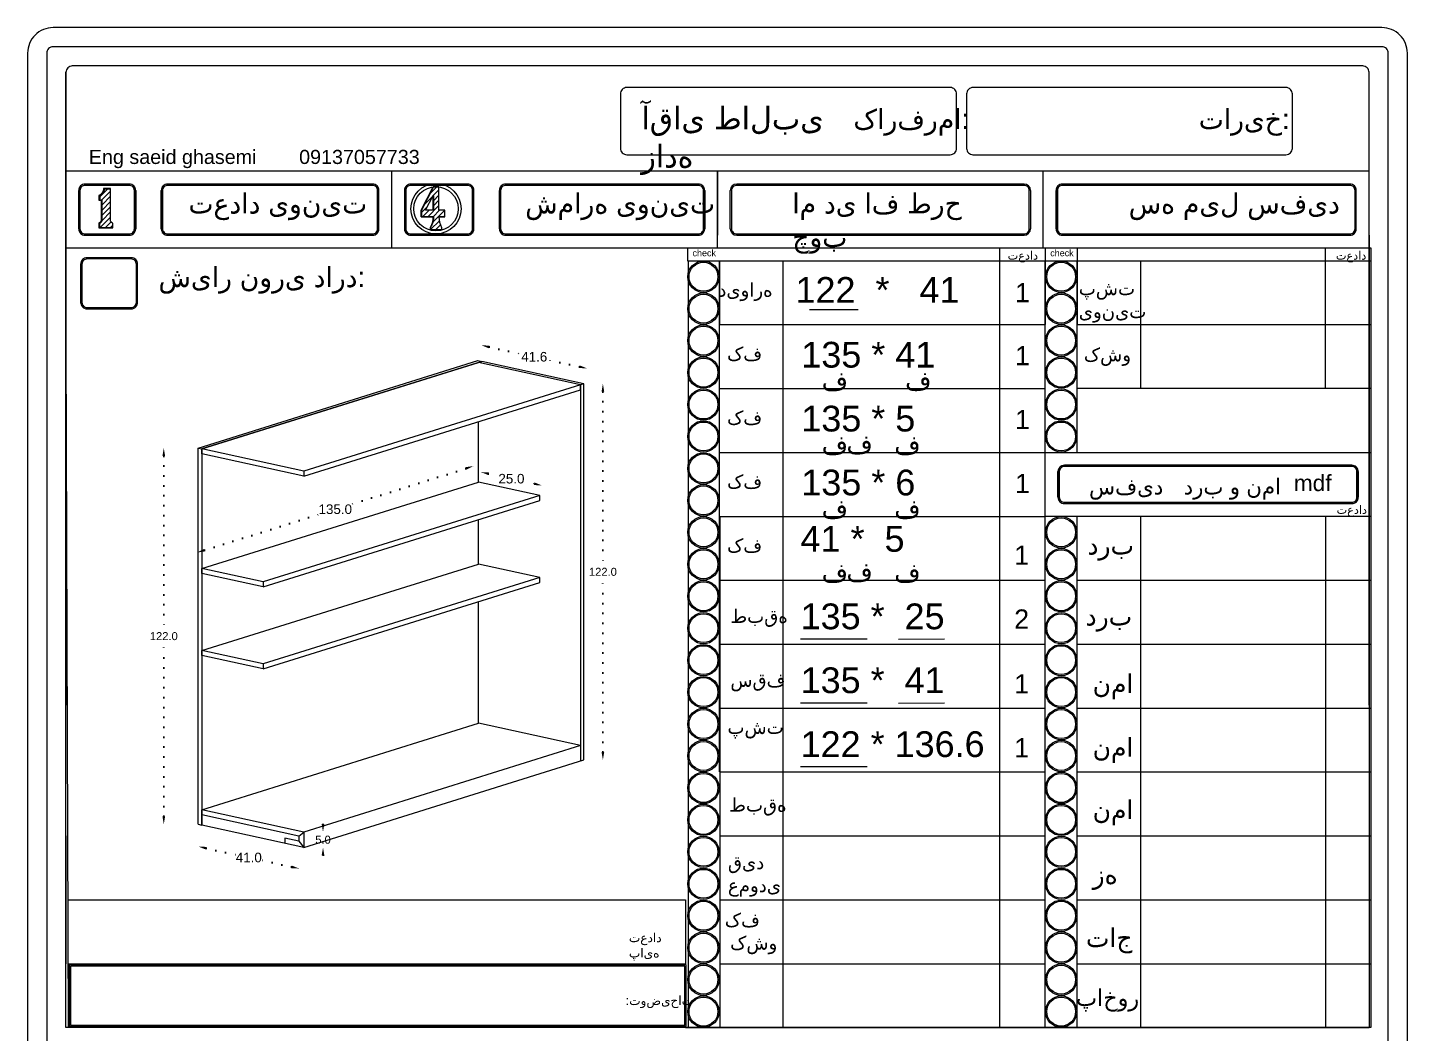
# Model space of a CAD drawing. Header units: inches. Extents: x 104 to 9740, y 936 to 6735.
# Drawn here: x 6996.5 to 7428.5, y 5445.6 to 5760.4 of the extents above; entities that cross this region are included whole.
import ezdxf

# ---------------------------------------------------------------- set-up
doc = ezdxf.new("R2010")
doc.units = ezdxf.units.IN
doc.header["$MEASUREMENT"] = 0
doc.linetypes.add('ACAD_ISO07W100', pattern=[3, 0, -3])
doc.styles.get("Standard").update_dxf_attribs({"font": 'arial.ttf'})
doc.dimstyles.new('Copy of Standard', dxfattribs={"dimtxt": 2.5, "dimasz": 2.5, "dimexe": 0.18, "dimexo": 0.0625, "dimgap": 0.09, "dimtad": 0, "dimtih": 1, "dimtoh": 1, "dimdec": 1, "dimzin": 0, "dimdsep": 46, "dimtxsty": 'Standard', "dimcen": 0.09, "dimse1": 1, "dimse2": 1, "dimadec": 0, "dimazin": 0, "dimtfac": 1, "dimtdec": 1, "dimtix": 1, "dimtofl": 0, "dimtmove": 0, "dimatfit": 3, "dimfxl": 1, "dimtolj": 1, "dimtzin": 0, "dimarcsym": 0})
doc.dimstyles.get("Standard").update_dxf_attribs({"dimtxt": 3, "dimasz": 2.5, "dimexe": 0.18, "dimexo": 0.0625, "dimgap": 0.09, "dimtad": 0, "dimtih": 1, "dimtoh": 1, "dimdec": 1, "dimzin": 0, "dimdsep": 46, "dimtxsty": 'Standard', "dimcen": 0.09, "dimse1": 1, "dimse2": 1, "dimadec": 0, "dimazin": 0, "dimtfac": 1, "dimtdec": 1, "dimtix": 1, "dimtofl": 0, "dimtmove": 0, "dimatfit": 0, "dimfxl": 1, "dimtolj": 1, "dimtzin": 0, "dimarcsym": 0})

# ---------------------------------------------------------------- blocks, each defined once
blk = doc.blocks.new('*D754')
at = {"color": 0, "linetype": 'ACAD_ISO07W100', "lineweight": -2, "transparency": 16777216}
for p, q in [((7039.12, 5626.28), (7039.12, 5571.27)), ((7039.12, 5513.52), (7039.12, 5568.53))]:
    blk.add_line(p, q, dxfattribs=at)
at = {"color": 0, "transparency": 16777216}
for points in [[(7038.7, 5626.28), (7039.53, 5626.28), (7039.12, 5628.78)], [(7038.7, 5513.52), (7039.53, 5513.52), (7039.12, 5511.02)]]:
    blk.add_solid(points, dxfattribs=at)
at = {"layer": 'Defpoints', "color": 0, "transparency": 16777216}
for p in [(7039.12, 5628.78), (7049.85, 5628.78), (7049.85, 5511.02)]:
    blk.add_point(p, dxfattribs=at)
at = {"color": 0, "lineweight": 20, "transparency": 16777216, "insert": (7039.12, 5569.9), "char_height": 2.5, "attachment_point": 5}
blk.add_mtext('\\A1;{\\fArial|b0|i0|c178|p34;122.0}', dxfattribs=at)
blk = doc.blocks.new('*D755')
at = {"color": 0, "linetype": 'ACAD_ISO07W100', "lineweight": -2, "transparency": 16777216}
for p, q in [((7052.36, 5503.53), (7061.69, 5501.5)), ((7079.1, 5497.69), (7069.77, 5499.73))]:
    blk.add_line(p, q, dxfattribs=at)
at = {"color": 0, "transparency": 16777216}
for points in [[(7052.44, 5503.94), (7052.27, 5503.13), (7049.91, 5504.07)], [(7079.19, 5498.1), (7079.01, 5497.29), (7081.54, 5497.16)]]:
    blk.add_solid(points, dxfattribs=at)
at = {"layer": 'Defpoints', "color": 0, "transparency": 16777216}
for p in [(7051.36, 5510.69, 17.29), (7082.99, 5503.78, 17.29), (7081.54, 5497.16)]:
    blk.add_point(p, dxfattribs=at)
at = {"color": 0, "lineweight": 20, "transparency": 16777216, "insert": (7065.73, 5500.61), "char_height": 3, "attachment_point": 5}
blk.add_mtext('\\A1;41.0', dxfattribs=at)
blk = doc.blocks.new('*D749')
at = {"color": 0, "linetype": 'ACAD_ISO07W100', "lineweight": -2, "transparency": 16777216}
for p, q in [((7140.97, 5660.41), (7150.93, 5658.24)), ((7169.22, 5654.24), (7159.26, 5656.42))]:
    blk.add_line(p, q, dxfattribs=at)
at = {"color": 0, "transparency": 16777216}
for points in [[(7141.06, 5660.82), (7140.88, 5660), (7138.53, 5660.95)], [(7169.31, 5654.65), (7169.13, 5653.83), (7171.67, 5653.71)]]:
    blk.add_solid(points, dxfattribs=at)
at = {"layer": 'Defpoints', "color": 0, "transparency": 16777216}
for p in [(7138.53, 5660.95), (7137.48, 5656.15, 17.29), (7170.62, 5648.92, 17.29)]:
    blk.add_point(p, dxfattribs=at)
at = {"color": 0, "lineweight": 20, "transparency": 16777216, "insert": (7155.1, 5657.33), "char_height": 3, "attachment_point": 5}
blk.add_mtext('\\A1;{\\fArial|b0|i0|c178|p34;41.6}', dxfattribs=at)
blk = doc.blocks.new('*D750')
at = {"color": 0, "linetype": 'ACAD_ISO07W100', "lineweight": -2, "transparency": 16777216}
for p, q in [((7140.81, 5620.73), (7143.79, 5620.08)), ((7155.1, 5617.61), (7152.13, 5618.26))]:
    blk.add_line(p, q, dxfattribs=at)
at = {"color": 0, "transparency": 16777216}
for points in [[(7140.9, 5621.13), (7140.72, 5620.32), (7138.37, 5621.26)], [(7155.19, 5618.01), (7155.02, 5617.2), (7157.55, 5617.07)]]:
    blk.add_solid(points, dxfattribs=at)
at = {"layer": 'Defpoints', "color": 0, "transparency": 16777216}
for p in [(7137.68, 5618.11, 17.29), (7157.55, 5617.07), (7156.86, 5613.92, 17.29)]:
    blk.add_point(p, dxfattribs=at)
at = {"color": 0, "lineweight": 20, "transparency": 16777216, "insert": (7147.96, 5619.17), "char_height": 3, "attachment_point": 5}
blk.add_mtext('\\A1;{\\fArial|b0|i0|c178|p34;25.0}', dxfattribs=at)
blk = doc.blocks.new('*D751')
at = {"color": 0, "linetype": 'ACAD_ISO07W100', "lineweight": -2, "transparency": 16777216}
for p, q in [((7088.97, 5511.11), (7088.97, 5513.61)), ((7088.97, 5501.28), (7088.97, 5498.78))]:
    blk.add_line(p, q, dxfattribs=at)
at = {"color": 0, "transparency": 16777216}
for points in [[(7088.55, 5511.11), (7089.39, 5511.11), (7088.97, 5508.61)], [(7088.55, 5501.28), (7089.39, 5501.28), (7088.97, 5503.78)]]:
    blk.add_solid(points, dxfattribs=at)
at = {"layer": 'Defpoints', "color": 0, "transparency": 16777216}
for p in [(7082.99, 5508.61), (7088.97, 5508.61), (7082.99, 5503.78)]:
    blk.add_point(p, dxfattribs=at)
at = {"color": 0, "lineweight": 20, "transparency": 16777216, "insert": (7088.97, 5506.19), "char_height": 2.5, "attachment_point": 5}
blk.add_mtext('\\A1;{\\fArial|b0|i0|c178|p34;5.0}', dxfattribs=at)
blk = doc.blocks.new('*D752')
at = {"color": 0, "linetype": 'ACAD_ISO07W100', "lineweight": -2, "transparency": 16777216}
for p, q in [((7176.6, 5646.42), (7176.6, 5591.4)), ((7176.6, 5533.65), (7176.6, 5588.67))]:
    blk.add_line(p, q, dxfattribs=at)
at = {"color": 0, "transparency": 16777216}
for points in [[(7176.18, 5646.42), (7177.02, 5646.42), (7176.6, 5648.92)], [(7176.18, 5533.65), (7177.02, 5533.65), (7176.6, 5531.15)]]:
    blk.add_solid(points, dxfattribs=at)
at = {"layer": 'Defpoints', "color": 0, "transparency": 16777216}
for p in [(7170.62, 5648.92), (7176.6, 5648.92), (7170.62, 5531.15)]:
    blk.add_point(p, dxfattribs=at)
at = {"color": 0, "lineweight": 20, "transparency": 16777216, "insert": (7176.6, 5590.03), "char_height": 2.5, "attachment_point": 5}
blk.add_mtext('\\A1;122.0', dxfattribs=at)
blk = doc.blocks.new('*D753')
at = {"color": 0, "linetype": 'ACAD_ISO07W100', "lineweight": -2, "transparency": 16777216}
for p, q in [((7133.73, 5622.39), (7098.01, 5611.23)), ((7051.89, 5596.83), (7087.62, 5607.99))]:
    blk.add_line(p, q, dxfattribs=at)
at = {"color": 0, "transparency": 16777216}
for points in [[(7133.6, 5622.79), (7133.85, 5621.99), (7136.11, 5623.14)], [(7051.77, 5597.23), (7052.02, 5596.43), (7049.51, 5596.08)]]:
    blk.add_solid(points, dxfattribs=at)
at = {"layer": 'Defpoints', "color": 0, "transparency": 16777216}
for p in [(7137.68, 5618.11, 17.29), (7049.51, 5596.08), (7051.08, 5591.06, 17.29)]:
    blk.add_point(p, dxfattribs=at)
at = {"color": 0, "lineweight": 20, "transparency": 16777216, "insert": (7092.81, 5609.61), "char_height": 3, "attachment_point": 5}
blk.add_mtext('\\A1;{\\fArial|b0|i0|c178|p34;135.0}', dxfattribs=at)

msp = doc.modelspace()

# ---------------------------------------------------------------- hatches: boundary and pattern name
at = {"lineweight": 20}
h = msp.add_hatch(dxfattribs=at)
h.set_pattern_fill('ANSI31', color=256, scale=9.218651)
h.set_pattern_definition([(45, (6273.2177, 6248.9973), (-0.8148213, 0.8148213), [])])
h.paths.add_polyline_path([(7022.98, 5699.25), (7022.89, 5699.29), (7022.81, 5699.34), (7022.73, 5699.41), (7022.66, 5699.48), (7022.6, 5699.56), (7022.55, 5699.64), (7022.51, 5699.73), (7022.48, 5699.83), (7022.46, 5699.93), (7022.46, 5700.03), (7022.46, 5709.95), (7020.59, 5709.95), (7020.57, 5709.72), (7020.52, 5709.49), (7020.45, 5709.27), (7020.36, 5709.05), (7020.26, 5708.84), (7020.14, 5708.65), (7020, 5708.46), (7019.84, 5708.28), (7019.67, 5708.12), (7019.49, 5707.98), (7019.3, 5707.85), (7019.09, 5707.74), (7019.09, 5706.33), (7019.5, 5706.33), (7019.8, 5706.31), (7019.8, 5700.07), (7019.79, 5699.97), (7019.77, 5699.88), (7019.74, 5699.79), (7019.69, 5699.7), (7019.64, 5699.62), (7019.58, 5699.54), (7019.52, 5699.47), (7019.44, 5699.41), (7019.36, 5699.35), (7019.27, 5699.31), (7019.18, 5699.27), (7019.09, 5699.24), (7019.09, 5697.81), (7023.18, 5697.81), (7023.18, 5699.19), (7023.08, 5699.21)])
h = msp.add_hatch(dxfattribs=at)
h.set_pattern_fill('ANSI31', color=256, scale=9.218651)
h.set_pattern_definition([(45, (6429.6174, 6249.1745), (-0.8148213, 0.8148213), [])])
h.paths.add_polyline_path([(7125.28, 5710.51), (7123.54, 5710.51), (7119.8, 5703.23), (7119.8, 5701.18), (7123.54, 5701.18), (7123.54, 5700.88), (7123.53, 5700.62), (7123.51, 5700.35), (7123.48, 5700.1), (7123.44, 5699.84), (7123.38, 5699.58), (7123.31, 5699.33), (7123.23, 5699.08), (7123.14, 5698.84), (7123.03, 5698.6), (7122.92, 5698.36), (7122.79, 5698.13), (7122.65, 5697.91), (7122.65, 5697.13), (7126.07, 5697.13), (7126.07, 5697.85), (7125.95, 5698.11), (7125.83, 5698.37), (7125.73, 5698.64), (7125.64, 5698.91), (7125.55, 5699.18), (7125.48, 5699.46), (7125.42, 5699.74), (7125.37, 5700.02), (7125.33, 5700.3), (7125.3, 5700.58), (7125.28, 5700.87), (7125.28, 5701.18), (7127.07, 5701.18), (7127.07, 5703.22), (7125.28, 5703.22)])
h.paths.add_polyline_path([(7123.49, 5707.79), (7123.54, 5707.75), (7123.54, 5703.23), (7123.49, 5703.22), (7121.1, 5703.22)], flags=16)

# ---------------------------------------------------------------- linework, layer by layer
for p, q in [((7008.48, 5447.4), (7008.48, 5746.37)), ((7416.48, 5715.4), (7008.48, 5715.4)), ((7008.48, 5536.41), (7008.48, 5715.4)), ((7110.48, 5691.4), (7110.48, 5715.4)), ((7212.48, 5691.4), (7212.48, 5715.4)), ((7212.48, 5715.4), (7212.48, 5695.4)), ((7314.48, 5691.4), (7314.48, 5715.4)), ((7028.32, 5711.4), (7014.48, 5711.4)), ((7104.48, 5711.4), (7040.32, 5711.4)), ((7134.19, 5711.4), (7116.48, 5711.4)), ((7206.48, 5711.4), (7146.19, 5711.4)), ((7308.48, 5711.4), (7218.48, 5711.4)), ((7410.48, 5711.4), (7320.48, 5711.4)), ((7012.48, 5697.4), (7012.48, 5709.4)), ((7019.09, 5707.74), (7019.09, 5706.33)), ((7030.32, 5709.4), (7030.32, 5697.4)), ((7038.32, 5697.4), (7038.32, 5709.4)), ((7106.48, 5697.4), (7106.48, 5709.4)), ((7114.48, 5709.4), (7114.48, 5697.4)), ((7123.49, 5703.22), (7123.49, 5707.79)), ((7123.54, 5710.51), (7125.28, 5710.51)), ((7136.19, 5697.4), (7136.19, 5709.4)), ((7144.19, 5697.4), (7144.19, 5709.4)), ((7208.48, 5709.4), (7208.48, 5697.4)), ((7216.48, 5697.4), (7216.48, 5709.4)), ((7310.48, 5709.4), (7310.48, 5697.4)), ((7318.48, 5697.4), (7318.48, 5709.4)), ((7412.48, 5697.4), (7412.48, 5709.4)), ((7014.48, 5695.4), (7028.32, 5695.4)), ((7019.09, 5697.81), (7023.18, 5697.81)), ((7104.48, 5695.4), (7040.32, 5695.4)), ((7116.48, 5695.4), (7134.19, 5695.4)), ((7206.48, 5695.4), (7146.19, 5695.4)), ((7218.48, 5695.4), (7308.48, 5695.4)), ((7320.48, 5695.4), (7410.48, 5695.4)), ((7416.48, 5695.4), (7416.48, 5447.4)), ((7008.48, 5691.4), (7416.48, 5691.4)), ((7203.08, 5691.4), (7203.08, 5687.4)), ((7300.91, 5447.4), (7300.91, 5691.4)), ((7315.08, 5691.4), (7315.08, 5667.4)), ((7325.08, 5691.4), (7325.08, 5667.4)), ((7402.86, 5647.4), (7402.86, 5691.4)), ((7203.08, 5687.4), (7417.08, 5687.4)), ((7203.35, 5447.4), (7203.35, 5687.4)), ((7213.08, 5531.4), (7213.08, 5687.4)), ((7213.08, 5527.4), (7213.08, 5687.4)), ((7213.08, 5687.4), (7213.08, 5667.4)), ((7232.89, 5687.4), (7232.89, 5447.4)), ((7315.08, 5531.4), (7315.08, 5687.4)), ((7315.08, 5447.4), (7315.08, 5687.4)), ((7325.08, 5647.4), (7325.08, 5687.4)), ((7325.08, 5627.4), (7325.08, 5687.4)), ((7325.08, 5627.4), (7325.08, 5687.4)), ((7325.08, 5687.4), (7325.08, 5667.4)), ((7344.89, 5687.4), (7344.89, 5647.4)), ((7241.24, 5672.15), (7256.57, 5672.15)), ((7213.08, 5667.4), (7315.08, 5667.4)), ((7325.08, 5667.4), (7417.08, 5667.4)), ((7213.08, 5647.4), (7315.08, 5647.4)), ((7417.08, 5647.4), (7325.08, 5647.4)), ((7417.08, 5647.4), (7397.08, 5647.4)), ((7213.08, 5627.4), (7417.08, 5627.4)), ((7319.08, 5613.4), (7319.08, 5621.4)), ((7411.08, 5623.4), (7321.08, 5623.4)), ((7413.08, 5621.4), (7413.08, 5613.4)), ((7213.08, 5607.4), (7315.08, 5607.4)), ((7213.35, 5447.4), (7213.35, 5607.4)), ((7417.08, 5607.4), (7315.08, 5607.4)), ((7411.08, 5611.4), (7321.08, 5611.4)), ((7325.08, 5447.4), (7325.08, 5607.4)), ((7344.89, 5607.4), (7344.89, 5507.4)), ((7402.86, 5607.4), (7402.86, 5447.4)), ((7213.08, 5587.4), (7315.08, 5587.4)), ((7213.08, 5587.4), (7232.89, 5587.4)), ((7213.08, 5587.4), (7315.08, 5587.4)), ((7281.6, 5587.4), (7315.08, 5587.4)), ((7325.08, 5587.4), (7417.08, 5587.4)), ((7344.89, 5587.4), (7344.89, 5487.4)), ((7259.38, 5568.97), (7238.42, 5568.97)), ((7269.13, 5568.97), (7283.53, 5569.02)), ((7213.08, 5567.4), (7232.89, 5567.4)), ((7213.08, 5567.4), (7315.08, 5567.4)), ((7325.08, 5567.4), (7417.08, 5567.4)), ((7325.08, 5567.4), (7417.08, 5567.4)), ((7344.89, 5567.4), (7344.89, 5467.4)), ((7213.08, 5547.4), (7315.08, 5547.4)), ((7259.38, 5548.97), (7238.42, 5548.97)), ((7269.13, 5548.97), (7283.53, 5549.02)), ((7325.08, 5547.4), (7417.08, 5547.4)), ((7344.89, 5547.4), (7344.89, 5447.4)), ((7213.08, 5527.4), (7315.08, 5527.4)), ((7259.38, 5528.97), (7238.42, 5528.97)), ((7300.91, 5527.4), (7315.08, 5527.4)), ((7325.08, 5527.4), (7417.08, 5527.4)), ((7081.39, 5507.32, 17.29), (7082.99, 5508.61, 17.29)), ((7008.48, 5507.4), (7008.48, 5467.4)), ((7081.39, 5505.77, 17.29), (7082.99, 5503.78, 17.29)), ((7213.08, 5507.4), (7315.08, 5507.4)), ((7300.91, 5507.4), (7315.08, 5507.4)), ((7325.08, 5507.4), (7417.08, 5507.4)), ((7325.08, 5507.4), (7417.08, 5507.4)), ((7009.08, 5487.4), (7202.46, 5487.4)), ((7202.46, 5487.4), (7202.46, 5467.4)), ((7213.08, 5487.4), (7315.08, 5487.4)), ((7213.08, 5487.4), (7315.08, 5487.4)), ((7300.91, 5487.4), (7315.08, 5487.4)), ((7325.08, 5487.4), (7417.08, 5487.4)), ((7325.08, 5487.4), (7417.08, 5487.4)), ((7009.08, 5467.4), (7202.46, 5467.4)), ((7213.08, 5467.4), (7315.08, 5467.4)), ((7213.08, 5467.4), (7315.08, 5467.4)), ((7300.91, 5467.4), (7315.08, 5467.4)), ((7325.08, 5467.4), (7417.08, 5467.4)), ((7325.08, 5467.4), (7417.08, 5467.4)), ((7202.48, 5447.4), (7008.48, 5447.4)), ((7202.48, 5447.4), (7314.48, 5447.4)), ((7202.48, 5447.4), (7416.48, 5447.4)), ((7203.08, 5447.4), (7315.08, 5447.4))]:
    msp.add_line(p, q, dxfattribs=at)
at = {"linetype": 'Continuous', "lineweight": 20, "extrusion": (1.11022e-16, 0.965281, 0.261215)}
for p, q in [((7049.85, 5628.78, 17.29), (7137.48, 5656.15, 17.29)), ((7138.71, 5655.89, 17.29), (7051.08, 5628.51, 17.29)), ((7051.08, 5628.51, 17.29), (7137.68, 5655.57, 17.29)), ((7137.48, 5656.15, 17.29), (7138.71, 5655.89, 17.29)), ((7137.68, 5655.57, 17.29), (7138.71, 5655.89, 17.29)), ((7169.59, 5648.6, 17.29), (7137.68, 5655.57, 17.29)), ((7169.59, 5648.6, 17.29), (7137.68, 5655.57, 17.29)), ((7170.62, 5648.92, 17.29), (7138.71, 5655.89, 17.29)), ((7169.59, 5648.6, 17.29), (7082.99, 5621.54, 17.29)), ((7082.99, 5620, 17.29), (7169.59, 5647.05, 17.29)), ((7170.62, 5648.92, 17.29), (7169.59, 5648.6, 17.29)), ((7169.59, 5648.6, 17.29), (7169.59, 5530.83, 17.29)), ((7169.59, 5647.05, 17.29), (7169.59, 5648.6, 17.29)), ((7170.62, 5535.98, 17.29), (7170.62, 5648.92, 17.29)), ((7137.68, 5618.11, 17.29), (7137.68, 5637.08, 17.29)), ((7049.85, 5511.02, 17.29), (7049.85, 5628.78, 17.29)), ((7049.85, 5628.78, 17.29), (7051.08, 5628.51, 17.29)), ((7051.08, 5628.51, 17.29), (7051.08, 5510.75, 17.29)), ((7051.08, 5626.97, 17.29), (7051.08, 5628.51, 17.29)), ((7082.99, 5621.54, 17.29), (7051.08, 5628.51, 17.29)), ((7082.99, 5620, 17.29), (7051.08, 5626.97, 17.29)), ((7082.99, 5621.54, 17.29), (7082.99, 5620, 17.29)), ((7051.08, 5591.06, 17.29), (7137.68, 5618.11, 17.29)), ((7156.86, 5613.92, 17.29), (7137.68, 5618.11, 17.29)), ((7156.86, 5613.92, 17.29), (7070.25, 5586.87, 17.29)), ((7070.25, 5585.33, 17.29), (7156.86, 5612.38, 17.29)), ((7156.86, 5612.38, 17.29), (7156.86, 5613.92, 17.29)), ((7137.68, 5592.44, 17.29), (7137.68, 5606.39, 17.29)), ((7051.08, 5565.39, 17.29), (7137.68, 5592.44, 17.29)), ((7051.08, 5589.52, 17.29), (7051.08, 5591.06, 17.29)), ((7070.25, 5586.87, 17.29), (7051.08, 5591.06, 17.29)), ((7156.86, 5588.25, 17.29), (7137.68, 5592.44, 17.29)), ((7070.25, 5585.33, 17.29), (7051.08, 5589.52, 17.29)), ((7156.86, 5588.25, 17.29), (7070.25, 5561.2, 17.29)), ((7070.25, 5586.87, 17.29), (7070.25, 5585.33, 17.29)), ((7070.25, 5559.65, 17.29), (7156.86, 5586.7, 17.29)), ((7156.86, 5586.7, 17.29), (7156.86, 5588.25, 17.29)), ((7137.68, 5542.63, 17.29), (7137.68, 5580.71, 17.29)), ((7051.08, 5563.84, 17.29), (7051.08, 5565.39, 17.29)), ((7070.25, 5561.2, 17.29), (7051.08, 5565.39, 17.29)), ((7070.25, 5559.65, 17.29), (7051.08, 5563.84, 17.29)), ((7070.25, 5561.2, 17.29), (7070.25, 5559.65, 17.29)), ((7051.08, 5515.58, 17.29), (7137.68, 5542.63, 17.29)), ((7169.59, 5535.66, 17.29), (7137.68, 5542.63, 17.29)), ((7169.59, 5535.66, 17.29), (7082.99, 5508.61, 17.29)), ((7170.62, 5531.15, 17.29), (7170.62, 5535.98, 17.29)), ((7082.99, 5503.78, 17.29), (7170.62, 5531.15, 17.29)), ((7051.08, 5510.75, 17.29), (7051.08, 5515.58, 17.29)), ((7082.99, 5508.61, 17.29), (7051.08, 5515.58, 17.29)), ((7081.39, 5507.32, 17.29), (7051.08, 5513.94, 17.29)), ((7049.85, 5511.02, 17.29), (7051.08, 5510.75, 17.29)), ((7082.99, 5503.78, 17.29), (7051.08, 5510.75, 17.29)), ((7082.99, 5508.61, 17.29), (7082.99, 5503.78, 17.29)), ((7076.99, 5506.73, 17.29), (7076.99, 5505.09, 17.29)), ((7081.39, 5505.77, 17.29), (7076.99, 5506.73, 17.29)), ((7081.39, 5507.32, 17.29), (7081.39, 5505.77, 17.29))]:
    msp.add_line(p, q, dxfattribs=at)
at = {"lineweight": 20}
for points in [[(7004.48, 5154.37), (7420.48, 5154.37, 0.414214), (7428.48, 5162.37), (7428.48, 5752.37, 0.414214), (7420.48, 5760.37), (7004.48, 5760.37, 0.414214), (6996.48, 5752.37), (6996.48, 5162.37, 0.414214)], [(7004.48, 5160.37), (7420.48, 5160.37, 0.414214), (7422.48, 5162.37), (7422.48, 5752.37, 0.414214), (7420.48, 5754.37), (7004.48, 5754.37, 0.414214), (7002.48, 5752.37), (7002.48, 5162.37, 0.414214)], [(7287.33, 5739.61, 0.414214), (7285.33, 5741.61), (7184.09, 5741.61, 0.414214), (7182.09, 5739.61), (7182.09, 5722.58, 0.414214), (7184.09, 5720.58), (7285.33, 5720.58, 0.414214), (7287.33, 5722.58)], [(7292.46, 5720.58), (7390.46, 5720.58, 0.414214), (7392.46, 5722.58), (7392.46, 5739.61, 0.414214), (7390.46, 5741.61), (7292.46, 5741.61, 0.414214), (7290.46, 5739.61), (7290.46, 5722.58, 0.414214)], [(7392.46, 5739.61, 0.414214), (7390.46, 5741.61), (7292.46, 5741.61, 0.414214), (7290.46, 5739.61), (7290.46, 5722.58, 0.414214), (7292.46, 5720.58), (7390.46, 5720.58, 0.414214), (7392.46, 5722.58)], [(7030.32, 5709.4, 0.414214), (7028.32, 5711.4), (7014.48, 5711.4, 0.414214), (7012.48, 5709.4), (7012.48, 5697.4, 0.414214), (7014.48, 5695.4), (7028.32, 5695.4, 0.414214), (7030.32, 5697.4)], [(7106.48, 5709.4, 0.414214), (7104.48, 5711.4), (7040.32, 5711.4, 0.414214), (7038.32, 5709.4), (7038.32, 5697.4, 0.414214), (7040.32, 5695.4), (7104.48, 5695.4, 0.414214), (7106.48, 5697.4)], [(7136.19, 5709.4, 0.414214), (7134.19, 5711.4), (7116.48, 5711.4, 0.414214), (7114.48, 5709.4), (7114.48, 5697.4, 0.414214), (7116.48, 5695.4), (7134.19, 5695.4, 0.414214), (7136.19, 5697.4)], [(7208.48, 5709.4, 0.414214), (7206.48, 5711.4), (7146.19, 5711.4, 0.414214), (7144.19, 5709.4), (7144.19, 5697.4, 0.414214), (7146.19, 5695.4), (7206.48, 5695.4, 0.414214), (7208.48, 5697.4)], [(7412.48, 5709.4, 0.414214), (7410.48, 5711.4), (7320.48, 5711.4, 0.414214), (7318.48, 5709.4), (7318.48, 5697.4, 0.414214), (7320.48, 5695.4), (7410.48, 5695.4, 0.414214), (7412.48, 5697.4)], [(7029.92, 5709.4, 0.414214), (7028.32, 5711), (7014.48, 5711, 0.414214), (7012.88, 5709.4), (7012.88, 5697.4, 0.414214), (7014.48, 5695.8), (7028.32, 5695.8, 0.414214), (7029.92, 5697.4)], [(7106.08, 5709.4, 0.414214), (7104.48, 5711), (7040.32, 5711, 0.414214), (7038.72, 5709.4), (7038.72, 5697.4, 0.414214), (7040.32, 5695.8), (7104.48, 5695.8, 0.414214), (7106.08, 5697.4)], [(7135.79, 5709.4, 0.414214), (7134.19, 5711), (7116.48, 5711, 0.414214), (7114.88, 5709.4), (7114.88, 5697.4, 0.414214), (7116.48, 5695.8), (7134.19, 5695.8, 0.414214), (7135.79, 5697.4)], [(7208.08, 5709.4, 0.414214), (7206.48, 5711), (7146.19, 5711, 0.414214), (7144.59, 5709.4), (7144.59, 5697.4, 0.414214), (7146.19, 5695.8), (7206.48, 5695.8, 0.414214), (7208.08, 5697.4)], [(7310.08, 5709.4, 0.414214), (7308.48, 5711), (7218.48, 5711, 0.414214), (7216.88, 5709.4), (7216.88, 5697.4, 0.414214), (7218.48, 5695.8), (7308.48, 5695.8, 0.414214), (7310.08, 5697.4)], [(7412.08, 5709.4, 0.414214), (7410.48, 5711), (7320.48, 5711, 0.414214), (7318.88, 5709.4), (7318.88, 5697.4, 0.414214), (7320.48, 5695.8), (7410.48, 5695.8, 0.414214), (7412.08, 5697.4)], [(7030.93, 5686.36, 0.414214), (7028.93, 5688.36), (7015.08, 5688.36, 0.414214), (7013.08, 5686.36), (7013.08, 5674.36, 0.414214), (7015.08, 5672.36), (7028.93, 5672.36, 0.414214), (7030.93, 5674.36)], [(7030.93, 5686.36, 0.414214), (7028.93, 5688.36), (7015.08, 5688.36, 0.414214), (7013.08, 5686.36), (7013.08, 5674.36, 0.414214), (7015.08, 5672.36), (7028.93, 5672.36, 0.414214), (7030.93, 5674.36)], [(7030.53, 5686.36, 0.414214), (7028.93, 5687.96), (7015.08, 5687.96, 0.414214), (7013.48, 5686.36), (7013.48, 5674.36, 0.414214), (7015.08, 5672.76), (7028.93, 5672.76, 0.414214), (7030.53, 5674.36)], [(7030.53, 5686.36, 0.414214), (7028.93, 5687.96), (7015.08, 5687.96, 0.414214), (7013.48, 5686.36), (7013.48, 5674.36, 0.414214), (7015.08, 5672.76), (7028.93, 5672.76, 0.414214), (7030.53, 5674.36)], [(7413.08, 5621.4, 0.414214), (7411.08, 5623.4), (7321.08, 5623.4, 0.414214), (7319.08, 5621.4), (7319.08, 5613.4, 0.414214), (7321.08, 5611.4), (7411.08, 5611.4, 0.414214), (7413.08, 5613.4)], [(7412.68, 5621.4, 0.414214), (7411.08, 5623), (7321.08, 5623, 0.414214), (7319.48, 5621.4), (7319.48, 5613.4, 0.414214), (7321.08, 5611.8), (7411.08, 5611.8, 0.414214), (7412.68, 5613.4)]]:
    msp.add_lwpolyline(points, format="xyb", close=True, dxfattribs=at)
for points in [[(7416.48, 5548.34), (7416.48, 5746.37, 0.414214), (7414.48, 5748.37), (7010.48, 5748.37, 0.414214), (7008.48, 5746.37), (7008.48, 5548.34)], [(7287.33, 5739.61, 0.414214), (7285.33, 5741.61), (7184.09, 5741.61, 0.414214), (7182.09, 5739.61), (7182.09, 5722.58, 0.414214), (7184.09, 5720.58), (7285.33, 5720.58, 0.414214), (7287.33, 5722.58), (7287.33, 5739.61)]]:
    msp.add_lwpolyline(points, format="xyb", dxfattribs=at)
for points in [[(7018.77, 5697.75), (7023.18, 5697.75), (7023.18, 5697.81), (7023.18, 5699.19), (7023.08, 5699.21), (7022.98, 5699.25), (7022.89, 5699.29), (7022.81, 5699.34), (7022.73, 5699.41), (7022.66, 5699.48), (7022.6, 5699.56), (7022.55, 5699.64), (7022.51, 5699.73), (7022.48, 5699.83), (7022.46, 5699.93), (7022.46, 5700.03), (7022.46, 5709.95), (7022.46, 5710.01), (7020.29, 5710.01), (7020.26, 5709.78), (7020.22, 5709.55), (7020.15, 5709.32), (7020.06, 5709.1), (7019.96, 5708.89), (7019.83, 5708.69), (7019.69, 5708.5), (7019.53, 5708.33), (7019.36, 5708.16), (7019.18, 5708.02), (7018.98, 5707.89), (7018.77, 5707.77), (7018.77, 5706.33), (7019.09, 5706.33), (7019.5, 5706.33), (7019.5, 5700.03), (7019.48, 5699.93), (7019.46, 5699.84), (7019.43, 5699.74), (7019.38, 5699.66), (7019.33, 5699.57), (7019.27, 5699.49), (7019.2, 5699.42), (7019.13, 5699.36), (7019.05, 5699.3), (7018.96, 5699.26), (7018.87, 5699.22), (7018.77, 5699.19), (7018.77, 5697.75), (7019.09, 5697.81), (7019.09, 5699.24), (7019.18, 5699.27), (7019.27, 5699.31), (7019.36, 5699.35), (7019.44, 5699.41), (7019.52, 5699.47), (7019.58, 5699.54), (7019.64, 5699.62), (7019.69, 5699.7), (7019.74, 5699.79), (7019.77, 5699.88), (7019.79, 5699.97), (7019.8, 5700.07), (7019.8, 5706.31), (7019.5, 5706.33)], [(7018.77, 5707.77), (7019.09, 5707.74), (7019.3, 5707.85), (7019.49, 5707.98), (7019.67, 5708.12), (7019.84, 5708.28), (7020, 5708.46), (7020.14, 5708.65), (7020.26, 5708.84), (7020.36, 5709.05), (7020.45, 5709.27), (7020.52, 5709.49), (7020.57, 5709.72), (7020.59, 5709.95)], [(7020.29, 5710.01), (7020.59, 5709.95), (7022.46, 5709.95)], [(7119.71, 5701.15), (7119.71, 5703.22), (7123.49, 5710.57)], [(7125.28, 5701.15), (7127.07, 5701.15), (7127.07, 5701.18), (7127.07, 5703.22), (7125.28, 5703.22), (7125.28, 5710.51), (7125.28, 5710.57), (7123.49, 5710.57), (7123.54, 5710.51), (7119.8, 5703.23), (7119.8, 5701.18)], [(7123.49, 5701.15), (7119.71, 5701.15), (7119.8, 5701.18), (7123.54, 5701.18)], [(7127.07, 5701.18), (7125.31, 5701.18), (7125.28, 5701.15), (7125.28, 5700.87), (7125.3, 5700.58), (7125.33, 5700.3), (7125.37, 5700.02), (7125.42, 5699.74), (7125.48, 5699.46), (7125.55, 5699.18), (7125.64, 5698.91), (7125.73, 5698.64), (7125.83, 5698.37), (7125.95, 5698.11), (7126.07, 5697.85), (7126.07, 5697.13), (7126.07, 5697.06), (7122.59, 5697.06), (7122.59, 5697.85), (7122.73, 5698.08), (7122.86, 5698.31), (7122.98, 5698.54), (7123.09, 5698.79), (7123.18, 5699.03), (7123.26, 5699.28), (7123.33, 5699.54), (7123.39, 5699.8), (7123.43, 5700.06), (7123.46, 5700.32), (7123.48, 5700.58), (7123.49, 5700.85)], [(7123.49, 5700.85), (7123.49, 5701.15), (7123.54, 5701.18), (7123.54, 5700.88), (7123.53, 5700.62), (7123.51, 5700.35), (7123.48, 5700.1), (7123.44, 5699.84), (7123.38, 5699.58), (7123.31, 5699.33), (7123.23, 5699.08), (7123.14, 5698.84), (7123.03, 5698.6), (7122.92, 5698.36), (7122.79, 5698.13), (7122.65, 5697.91), (7122.65, 5697.13)], [(7122.59, 5697.06), (7122.65, 5697.13), (7126.07, 5697.13)]]:
    msp.add_lwpolyline(points, dxfattribs=at)
for points in [[(7121.1, 5703.22), (7123.49, 5707.79), (7123.54, 5707.75), (7123.54, 5703.23), (7123.49, 5703.22)], [(7008.48, 5691.4), (7416.48, 5691.4), (7416.48, 5447.4), (7008.48, 5447.4)], [(7203.08, 5447.4), (7009.28, 5447.4), (7008.48, 5691.4), (7417.08, 5691.4), (7417.08, 5447.4)], [(7202.68, 5467), (7009.48, 5467), (7009.48, 5447.8), (7202.68, 5447.8)], [(7202.28, 5466.6), (7009.88, 5466.6), (7009.88, 5448.2), (7202.28, 5448.2)]]:
    msp.add_lwpolyline(points, close=True, dxfattribs=at)
for centre, radius in [((7124.34, 5703.66), 7.86), ((7124.34, 5703.66), 6.94), ((7208.08, 5682.4), 4.92), ((7208.08, 5682.4), 4.52), ((7320.08, 5682.4), 4.92), ((7320.08, 5682.4), 4.52), ((7208.08, 5672.4), 4.92), ((7208.08, 5672.4), 4.52), ((7320.08, 5672.4), 4.92), ((7320.08, 5672.4), 4.52), ((7208.08, 5662.4), 4.92), ((7208.08, 5662.4), 4.52), ((7320.08, 5662.4), 4.92), ((7320.08, 5662.4), 4.52), ((7208.08, 5652.4), 4.92), ((7208.08, 5652.4), 4.52), ((7320.08, 5652.4), 4.92), ((7320.08, 5652.4), 4.52), ((7208.08, 5642.4), 4.92), ((7208.08, 5642.4), 4.52), ((7320.08, 5642.4), 4.92), ((7320.08, 5642.4), 4.52), ((7208.08, 5632.4), 4.92), ((7208.08, 5632.4), 4.52), ((7320.08, 5632.4), 4.92), ((7320.08, 5632.4), 4.52), ((7208.08, 5622.4), 4.92), ((7208.08, 5622.4), 4.52), ((7208.08, 5612.4), 4.92), ((7208.08, 5612.4), 4.52), ((7208.08, 5602.4), 4.92), ((7208.08, 5602.4), 4.52), ((7320.08, 5602.4), 4.92), ((7320.08, 5602.4), 4.52), ((7208.08, 5592.4), 4.92), ((7208.08, 5592.4), 4.52), ((7320.08, 5592.4), 4.92), ((7320.08, 5592.4), 4.52), ((7208.08, 5582.4), 4.92), ((7208.08, 5582.4), 4.52), ((7320.08, 5582.4), 4.92), ((7320.08, 5582.4), 4.52), ((7208.08, 5572.4), 4.92), ((7320.08, 5572.4), 4.92), ((7208.08, 5572.4), 4.52), ((7320.08, 5572.4), 4.52), ((7208.08, 5562.4), 4.92), ((7208.08, 5562.4), 4.52), ((7320.08, 5562.4), 4.92), ((7320.08, 5562.4), 4.52), ((7208.08, 5552.4), 4.92), ((7208.08, 5552.4), 4.52), ((7320.08, 5552.4), 4.92), ((7320.08, 5552.4), 4.52), ((7208.08, 5542.4), 4.92), ((7208.08, 5542.4), 4.52), ((7320.08, 5542.4), 4.92), ((7320.08, 5542.4), 4.52), ((7208.08, 5532.4), 4.92), ((7208.08, 5532.4), 4.52), ((7320.08, 5532.4), 4.92), ((7320.08, 5532.4), 4.52), ((7208.08, 5522.4), 4.92), ((7208.08, 5522.4), 4.52), ((7320.08, 5522.4), 4.92), ((7320.08, 5522.4), 4.52), ((7208.08, 5512.4), 4.92), ((7208.08, 5512.4), 4.52), ((7320.08, 5512.4), 4.92), ((7320.08, 5512.4), 4.52), ((7208.08, 5502.4), 4.92), ((7208.08, 5502.4), 4.52), ((7320.08, 5502.4), 4.92), ((7320.08, 5502.4), 4.52), ((7208.08, 5492.4), 4.92), ((7208.08, 5492.4), 4.52), ((7320.08, 5492.4), 4.92), ((7320.08, 5492.4), 4.52), ((7208.08, 5482.4), 4.92), ((7208.08, 5482.4), 4.52), ((7320.08, 5482.4), 4.92), ((7320.08, 5482.4), 4.52), ((7208.08, 5472.4), 4.92), ((7208.08, 5472.4), 4.52), ((7320.08, 5472.4), 4.92), ((7320.08, 5472.4), 4.52), ((7208.08, 5462.4), 4.92), ((7208.08, 5462.4), 4.52), ((7320.08, 5462.4), 4.92), ((7320.08, 5462.4), 4.52), ((7208.08, 5452.4), 4.92), ((7208.08, 5452.4), 4.52), ((7320.08, 5452.4), 4.92), ((7320.08, 5452.4), 4.52)]:
    msp.add_circle(centre, radius, dxfattribs=at)
for centre, start, end in [((7014.48, 5709.4), 90, 180), ((7028.32, 5709.4), 0, 90), ((7040.32, 5709.4), 90, 180), ((7104.48, 5709.4), 0, 90), ((7116.48, 5709.4), 90, 180), ((7134.19, 5709.4), 0, 90), ((7146.19, 5709.4), 90, 180), ((7206.48, 5709.4), 0, 90), ((7218.48, 5709.4), 90, 180), ((7308.48, 5709.4), 0, 90), ((7320.48, 5709.4), 90, 180), ((7410.48, 5709.4), 0, 90), ((7014.48, 5697.4), 180, 270), ((7028.32, 5697.4), 270, 0), ((7040.32, 5697.4), 180, 270), ((7104.48, 5697.4), 270, 0), ((7116.48, 5697.4), 180, 270), ((7134.19, 5697.4), 270, 0), ((7146.19, 5697.4), 180, 270), ((7206.48, 5697.4), 270, 0), ((7218.48, 5697.4), 180, 270), ((7308.48, 5697.4), 270, 0), ((7320.48, 5697.4), 180, 270), ((7410.48, 5697.4), 270, 0), ((7321.08, 5621.4), 90, 180), ((7411.08, 5621.4), 0, 90), ((7321.08, 5613.4), 180, 270), ((7411.08, 5613.4), 270, 0)]:
    msp.add_arc(centre, 2, start, end, dxfattribs=at)

# ---------------------------------------------------------------- texts
at = {"lineweight": 20, "attachment_point": 1}
for s, width, gutter_width, heights, insert, char_height in [('{\\fArial|b0|i0|c178|p34;آقای طالبی زاده}', 61.9241, 323.85, [0], (7188.65, 5735.64), 7.1441), ('{\\fArial|b0|i0|c178|p34;کارفرما:}', 0.2338, 164.79, [0], (7255.02, 5734.91), 6.3113), ('تاریخ:', 0.2338, 164.79, [0], (7363.15, 5734.91), 6.311), ('{\\fArial|b0|i0|c178|p34;Eng saeid ghasemi}', 79.2452, 164.79, [0], (7015.65, 5722.1), 4.4179), ('{\\fArial|b0|i0|c178|p34;09137057733 }', 65.4498, 164.79, [0], (7081.49, 5722.1), 4.4179), ('{\\fArial|b0|i0|c178|p34;تعداد یونیت}', 65.4498, 164.79, [0], (7046.85, 5708.51), 6.3113), ('{\\fArial|b0|i0|c178|p34;شماره یونیت}', 65.4498, 164.79, [0], (7152.28, 5708.51), 6.3113), ('{\\fArial|b0|i0|c178|p34;ام دی اف طرح چوب}', 65.4498, 164.79, [0], (7235.89, 5708.51), 6.3113), ('{\\fArial|b0|i0|c178|p34;سه میل سفید}', 65.4498, 164.79, [0], (7341.22, 5708.51), 6.3113), ('{\\fArial|b0|i0|c178|p34;check}', 65.4498, 164.79, [0], (7204.66, 5690.82), 2.0101), ('{\\fArial|b0|i0|c178|p34;تعداد }', 65.4498, 164.79, [0], (7303.33, 5690.41), 2.6665), ('{\\fArial|b0|i0|c178|p34;check}', 65.4498, 164.79, [0], (7316.66, 5690.82), 2.0101), ('{\\fArial|b0|i0|c178|p34;تعداد }', 10.9902, 164.79, [0], (7406.09, 5690.41), 2.6665), ('{\\fArial|b0|i0|c178|p34;شیار نوری دارد:}', 65.4498, 164.79, [0], (7037.46, 5685.47), 6.3113), ('{\\fArial|b0|i0|c178|p34;شیار نوری دارد:}', 65.4498, 164.79, [0], (7037.46, 5685.47), 6.3113), ('{\\fArial|b0|i0|c178|p34;1}22  *   {\\fArial|b0|i0|c178|p34;41}', 61.9823, 462.54, [8.23], (7236.9, 5682.29), 8.0603), ('{\\fArial|b0|i0|c178|p34;دیواره }', 17.3175, 247.18, [0], (7212.73, 5680.49), 4.3074), ('{\\fArial|b0|i0|c178|p34;1 }', 8.5903, 164.79, [0], (7305.61, 5680.42), 6), ('{\\fArial|b0|i0|c178|p34;پشت \\Pیونیت}', 19.3052, 247.18, [0], (7325.59, 5680.94), 4.3074), ('{\\fArial|b0|i0|c178|p34;کف }', 15.3367, 247.18, [0], (7215.47, 5660.48), 4.3074), ('{\\fArial|b0|i0|c178|p34;13}5 * {\\fArial|b0|i0|c178|p34;41}', 65.2593, 462.54, [0], (7238.72, 5662.02), 8.0603), ('1{\\fArial|b0|i0|c178|p34; }', 8.5903, 164.79, [0], (7305.61, 5660.7), 6), ('{\\fArial|b0|i0|c178|p34;کشو }', 17.7019, 247.18, [0], (7327.19, 5660.22), 4.3074), ('{\\fArial|b0|i0|c178|p34;ف}', 15.3157, 346.26, [0], (7245.1, 5652.9), 6.0339), ('{\\fArial|b0|i0|c178|p34;ف}', 15.3157, 346.26, [0], (7271.22, 5652.98), 6.0339), ('{\\fArial|b0|i0|c178|p34;13}5 * 5', 65.2593, 462.54, [0], (7238.72, 5642.02), 8.0603), ('{\\fArial|b0|i0|c178|p34;کف }', 15.3367, 247.18, [0], (7215.47, 5640.48), 4.3074), ('1{\\fArial|b0|i0|c178|p34; }', 8.5903, 164.79, [0], (7305.61, 5640.7), 6), ('{\\fArial|b0|i0|c178|p34;ف}', 15.3157, 346.26, [0], (7245.1, 5632.9), 6.0339), ('{\\fArial|b0|i0|c178|p34;ف}', 15.3157, 346.26, [0], (7252.85, 5633.13), 6.0339), ('{\\fArial|b0|i0|c178|p34;ف}', 15.3157, 346.26, [0], (7267.82, 5632.9), 6.0339), ('{\\fArial|b0|i0|c178|p34;کف }', 15.3367, 247.18, [0], (7215.47, 5620.48), 4.3074), ('{\\fArial|b0|i0|c178|p34;13}5 * 6', 65.2593, 462.54, [0], (7238.72, 5622.02), 8.0603), ('1{\\fArial|b0|i0|c178|p34; }', 8.5903, 164.79, [0], (7305.61, 5620.7), 6), ('mdf', 17.2431, 132.07, [0], (7392.93, 5620.37), 5.058), ('{\\fArial|b0|i0|c178|p34;سفید}', 37.9723, 164.79, [0], (7328.81, 5619.32), 5.0582), ('{\\fArial|b0|i0|c178|p34;درب و نما}', 36.0682, 164.79, [0], (7358.42, 5619.32), 5.0582), ('{\\fArial|b0|i0|c178|p34;ف}', 15.3157, 346.26, [0], (7245.1, 5612.9), 6.0339), ('{\\fArial|b0|i0|c178|p34;ف}', 15.3157, 346.26, [0], (7267.82, 5612.9), 6.0339), ('{\\fArial|b0|i0|c178|p34;تعداد }', 10.7715, 164.79, [0], (7406.31, 5610.85), 2.6665), ('41 *  5', 66.8047, 462.54, [8.24], (7238.48, 5604.39), 8.06), ('{\\fArial|b0|i0|c178|p34;کف }', 15.3367, 247.18, [0], (7215.47, 5600.48), 4.3074), ('{\\fArial|b0|i0|c178|p34;درب}', 20.6748, 340.12, [0], (7328.28, 5601.4), 5.927), ('1{\\fArial|b0|i0|c178|p34; }', 8.5903, 164.79, [0], (7305.38, 5598.27), 6), ('{\\fArial|b0|i0|c178|p34;ف}', 15.3157, 346.26, [0], (7245.1, 5592.9), 6.0339), ('{\\fArial|b0|i0|c178|p34;ف}', 15.3157, 346.26, [0], (7252.85, 5593.13), 6.0339), ('{\\fArial|b0|i0|c178|p34;ف}', 15.3157, 346.26, [0], (7267.82, 5592.9), 6.0339), ('{\\fArial|b0|i0|c178|p34;طبقه}', 14.1457, 164.79, [0], (7216.51, 5578.36), 4.3074), ('135 *  25', 66.8047, 462.54, [0], (7238.5, 5580.13), 8.06), ('2{\\fArial|b0|i0|c178|p34; }', 8.5903, 164.79, [0], (7305.38, 5578.27), 6), ('{\\fArial|b0|i0|c178|p34;درب}', 13.4202, 164.79, [0], (7327.7, 5579.19), 5.927), ('135 *  41', 66.8047, 462.54, [0], (7238.5, 5560.13), 8.06), ('{\\fArial|b0|i0|c178|p34;سقف}', 14.1457, 164.79, [0], (7216.51, 5558.36), 4.3074), ('1{\\fArial|b0|i0|c178|p34; }', 8.5903, 164.79, [0], (7305.38, 5557.99), 6), ('{\\fArial|b0|i0|c178|p34;نما}', 11.1787, 164.79, [0], (7329.94, 5558.02), 5.927), ('{\\fArial|b0|i0|c178|p34;پشت}', 18.5758, 164.79, [0], (7215.59, 5543.61), 4.3074), ('122 * 136.6', 66.8047, 462.54, [0], (7238.5, 5540.13), 8.0603), ('{\\fArial|b0|i0|c178|p34;نما}', 11.1787, 164.79, [0], (7329.94, 5538.12), 5.927), ('1{\\fArial|b0|i0|c178|p34; }', 8.5903, 164.79, [0], (7305.38, 5537.99), 6), ('{\\fArial|b0|i0|c178|p34;طبقه}', 14.2061, 164.79, [0], (7216.13, 5519.31), 4.3074), ('{\\fArial|b0|i0|c178|p34;نما}', 11.1787, 164.79, [0], (7329.94, 5518.59), 5.927), ('{\\fArial|b0|i0|c178|p34;قید \\Pعمودی}', 14.0099, 164.79, [0], (7215.74, 5501.29), 4.3074), ('{\\fArial|b0|i0|c178|p34;زه}', 11.2031, 164.79, [0], (7329.91, 5498.32), 5.927), ('{\\fArial|b0|i0|c178|p34;کف }\\P{\\fArial|b0|i0|c178|p34; کشو}', 17.5398, 164.79, [0], (7214.77, 5483.28), 4.3074), ('{\\fArial|b0|i0|c178|p34;تاج}', 13.2883, 164.79, [0], (7327.83, 5478.51), 5.927), ('تعداد پایه', 17.7105, 164.79, [0], (7184.75, 5477.01), 2.872), (':توضیحات', 65.4498, 164.79, [0], (7183.72, 5457.32), 2.872), ('{\\fArial|b0|i0|c178|p34;پاخور}', 12.8103, 147.32, [0], (7324.73, 5459.46), 5.2987)]:
    msp.add_mtext_dynamic_manual_height_columns(s, width=width, gutter_width=gutter_width, heights=heights, dxfattribs=dict(at, insert=insert, char_height=char_height))

# ---------------------------------------------------------------- dimensions: what is measured, and where the dimension line sits
at = {"lineweight": 20}
for p1, p2, distance, text, picture, middle in [((7170.62, 5648.92, 17.29), (7137.48, 5656.15, 17.29), -4.9, '{\\fArial|b0|i0|c178|p34;41.6}', '*D749', (7155.1, 5657.33)), ((7137.68, 5618.11, 17.29), (7051.08, 5591.06, 17.29), -5.26, '{\\fArial|b0|i0|c178|p34;135.0}', '*D753', (7092.81, 5609.61)), ((7137.68, 5618.11, 17.29), (7156.86, 5613.92, 17.29), 3.22, '{\\fArial|b0|i0|c178|p34;25.0}', '*D750', (7147.96, 5619.17)), ((7051.36, 5510.69, 17.29), (7082.99, 5503.78, 17.29), -6.78, '41.0', '*D755', (7065.73, 5500.61))]:
    dim = msp.add_aligned_dim(p1=p1, p2=p2, distance=distance, text=text, dimstyle='Standard', dxfattribs=at)
    dim.commit()
    dim.dimension.update_dxf_attribs({"geometry": picture, "text_midpoint": middle})
for base, p1, p2, text, picture, middle in [((7176.6, 5648.92, 17.29), (7170.62, 5531.15, 17.29), (7170.62, 5648.92, 17.29), '122.0', '*D752', (7176.6, 5590.03, 17.29)), ((7039.12, 5628.78, 17.29), (7049.85, 5511.02, 17.29), (7049.85, 5628.78, 17.29), '{\\fArial|b0|i0|c178|p34;122.0}', '*D754', (7039.12, 5569.9, 17.29)), ((7088.97, 5508.61, 17.29), (7082.99, 5503.78, 17.29), (7082.99, 5508.61, 17.29), '{\\fArial|b0|i0|c178|p34;5.0}', '*D751', (7088.97, 5506.19, 17.29))]:
    dim = msp.add_linear_dim(base=base, p1=p1, p2=p2, angle=270, text=text, dimstyle='Copy of Standard', dxfattribs=at)
    dim.commit()
    dim.dimension.update_dxf_attribs({"geometry": picture, "text_midpoint": middle})

doc.saveas('drawing.dxf')
